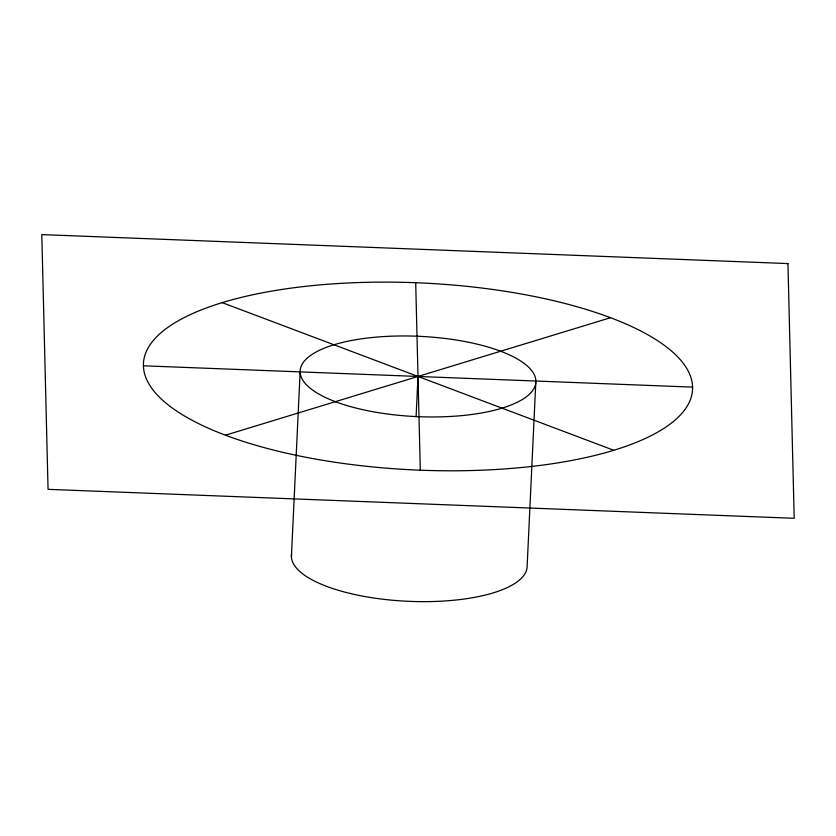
<?xml version="1.0" encoding="UTF-8"?>
<svg xmlns="http://www.w3.org/2000/svg" width="836" height="836" viewBox="0 0 836 836"><rect width="100%" height="100%" fill="white"/><g stroke="black" fill="none" stroke-linecap="round" stroke-linejoin="round"><path stroke-width="1.25" d="M291.419 556.577L300.134 371.884M416.098 416.777L418 376.461M535.866 381.038L527.161 565.732A117.98 40.159 2.7 0 1 406.871 601.241A117.98 40.159 2.7 0 1 291.565 554.258M225.48 435.201A274.845 93.548 2.7 0 0 683.806 411.019A274.845 93.548 2.7 0 0 344.714 283.153A274.845 93.548 2.7 0 0 225.48 435.201L610.52 317.711M143.437 365.802L692.563 387.12M222.23 302.642L613.77 450.28M415.701 282.725L420.299 470.198M787.94 263.58L41.8 234.602L48.06 489.342L794.2 518.31L787.94 263.58M335.351 401.677A117.98 40.159 2.7 0 0 532.104 391.29A117.98 40.159 2.7 0 0 386.535 336.406A117.98 40.159 2.7 0 0 335.351 401.677"/></g></svg>
